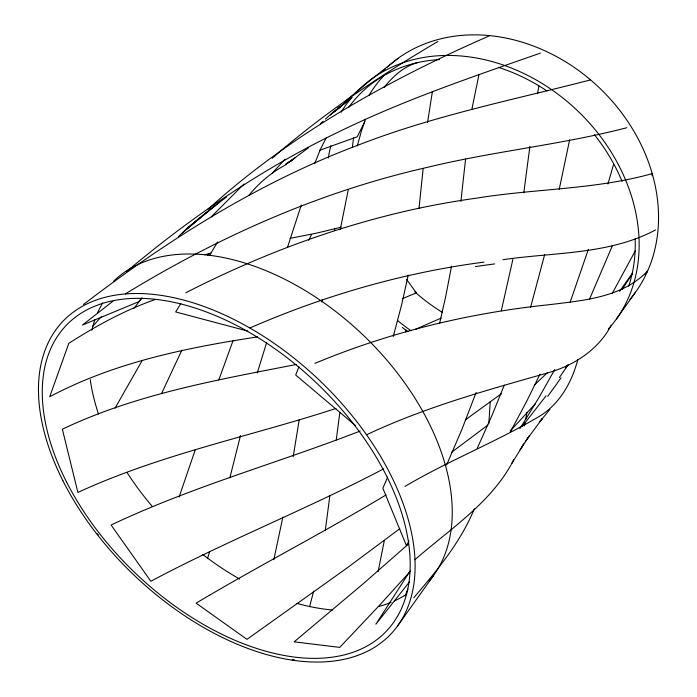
<?xml version="1.0" encoding="UTF-8"?>
<svg xmlns="http://www.w3.org/2000/svg" width="697" height="697" viewBox="0 0 697 697"><rect width="100%" height="100%" fill="white"/><g stroke="black" fill="none" stroke-linecap="round" stroke-linejoin="round"><path stroke-width="1.05" d="M488.832 423.706L490.226 401.62M423.149 168.7L418.993 208.298M465.579 159.073L460.874 201.424M329.881 495.558L325.29 530.548M427.549 122.576L432.332 91.969M336.25 439.955L339.814 412.598M529.886 146.396L523.796 192.842M293.184 456.692L299.179 419.969M471.895 109.072L478.909 74.962M384.23 541.081L378.14 571.601M537.526 93.677L538.92 85.923M451.551 266.141L445.583 297.088L439.65 323.251M527.01 412.154L525.738 419.054M282.886 517.043L273.825 559.717M348.282 189.706L340.232 229.662M512.879 259.345L501.274 310.862M408.224 275.149L401.577 305.016L393.274 336.451M524.371 425.841L524.972 422.948M559.221 189.323L569.623 139.931M405.75 331.946L406.168 330.082M544.627 254.684L530.565 307.421M357.326 145.882L361.421 130.923L365.489 119.274M313.641 591.143L309.599 606.773M240.5 435.529L229.862 477.863M607.95 183.973L613.569 164.344M257.254 372.991L266.716 342.314M321.535 301.862L322.153 299.832M207.619 558.245L209.475 552.216M301.304 205.023L287.495 247.348M577.944 359.303C571.793 382.522 559.308 405.035 537.831 417.25C494.826 442.595 448.058 460.917 405.062 486.358M588.32 249.456L570.146 302.21M195.265 449.818L179.085 497.048M218.849 379.813L232.99 340.807M476.147 392.411L461.823 429.631L446.603 464.986M314.774 163.455L320.524 149.08L326.187 137.84M504.271 385.18L492.204 414.907L477.192 448.406M298.926 366.788L295.702 375.03L355.418 425.518M474.343 508.766C460.639 542.31 436.975 570.425 413.783 597.773M612.332 245.858L589.435 299.37M407.972 589.078L405.07 595.874M387.724 476.948L382.836 488.222L406.473 545.69L408.921 541.099M161.582 393.535L181.821 350.216M539.992 374.176L526.592 401.524L510.282 431.983M513.628 459.663L511.476 464.036L523.761 444.006L520.084 449.853M364.81 121.539L357.273 136.786L319.688 150.282M308.666 240.247L311.402 234.933M635.263 250.885L612.079 293.751M511.014 464.908C488.44 504.715 448.546 530.19 414.915 559.717M554.803 369.462L539.164 397.22L519.866 428.699M115.049 408.154L142.284 360.323M209.466 255.59L217.551 242.007M611.269 325.272C597.974 350.495 572.568 366.343 545.594 373.505C484.894 390.686 423.846 407.745 366.596 434.771M180.802 303.57L175.679 311.951L247.757 331.084M410.097 570.974L375.901 624.216L409.392 581.96M632.388 273.703L622.168 289.412M525.364 441.75L529.189 435.982L521.565 447.474M567.82 365.315L559.369 377.521M207.793 255.276L208.995 253.534M526.88 439.485L542.275 418.592L539.539 422.016L549.889 409.444M644.917 274.749L647.365 271.264C622.099 297.497 583.685 300.442 549.654 304.65C469.098 312.944 389.649 332.129 314.878 363.407M397.647 625.828L433.691 575.269M616.401 319.026L635.533 292.182M632.658 272.997L619.555 291.329M546.065 395.861L522.271 426.337M133.78 308.562L141.596 298.482M565.555 367.833L568.02 364.714M142.014 297.741L138.79 301.696L82.438 325.037L112.992 301.209M248.838 195.404C258.578 183.459 270.436 173.17 284.001 165.773M384.03 87.491C393.021 76.426 403.554 66.442 417.721 62.53M535.409 403.737L510.187 430.999M410.472 571.148L379.203 605.615L339.761 647.382L294.143 641.85L362.971 583.955L408.459 544.043M92.631 326.362L101.239 316.778M271.786 173.692L285.099 159.134M211.33 216.828L243.95 184.069M547.319 372.747L534.233 385.223M178.354 236.649L189.079 226.516M320.367 123.848L323.094 121.287M325.49 119.074L334.238 111.076M207.872 209.405C290.1 134.652 388.151 80.164 489.442 35.8M182.309 233.025L203.663 214.528L226.691 196.842M337.409 108.227L338.995 106.824M214.972 205.571L186.334 229.339L219.633 202.043M345.329 101.257L370.464 80.12L398.022 58.443M272.309 158.21C323.234 113.637 379.63 75.799 437.864 41.506M199.264 218.083L188.582 227.292L192.773 223.693M330.343 115.031L348.108 100.412L335.335 110.736L344.187 103.478M126.375 271.699C192.416 216.105 264.407 167.141 342.497 130.043C406.299 99.201 473.542 76.452 540.341 53.138M339.117 107.626L334.029 111.86L352.072 97.31M487.856 425.1L451.761 452.161M501.335 393.761L465.291 419.908M399.756 528.718L346.348 568.491L246.956 639.358L196.11 603.14C258.718 565.842 323.582 532.473 386.051 494.931M308.475 147.764L290.161 161.408L295.624 157.426M83.483 304.502C168.23 239.602 259.659 181.865 360.044 144.401C434.553 115.519 513.105 99.871 590.254 79.972M288.018 162.776L291.59 160.406L285.901 164.187L293.594 158.89M125.364 293.899C218.814 236.701 320.298 191.562 427.427 167.341C493.319 151.275 561.181 144.784 626.847 127.717M655.563 229.932C608.838 254.849 553.932 252.157 502.938 259.711M284.751 165.355L286.267 164.536M383.672 468.837C307.394 509.045 226.926 540.637 150.848 581.263L111.102 525.024C191.431 486.828 277.441 463.148 360.175 431.042M185.811 292.749C277.066 246.067 375.3 211.966 477.079 198.079C535.165 188.608 595.02 189.636 651.974 173.701L652.104 175.74M441.123 318.093L415.734 329.211M249.962 327.93C324.514 295.511 403.328 272.605 484.006 262.116M402.404 298.656L416.362 292.871L406.551 279.375M154.699 299.666C124.31 310.418 95.89 326.004 68.811 343.333L49.696 396.75C114.116 362.51 186.16 347.777 257.629 336.895M335.937 408.486C249.935 436.479 160.406 454.348 77.89 492.439L62.355 429.213C136.028 394.101 216.854 380.022 296.269 364.479M204.718 254.78L210.93 253.124M341.182 227.213L316.856 233.077L289.969 238.4M292.235 659.989L294.247 659.702M96.683 533.44L98.321 534.799M475.398 266.585A938.85 152.634 -20.5 0 1 494.661 263.919M560.972 377.87A860.778 570.285 -24.1 0 1 547.737 396.279M113.533 281.257A217.752 136.856 43.7 0 1 362.292 334.264A217.752 136.856 43.7 0 1 429.186 581.01M406.813 594.132A212.759 133.667 43.7 0 1 394.389 600.919M391.087 602.339A212.759 133.667 43.7 0 1 379.029 606.39M332.809 610.014A212.759 133.667 43.7 0 1 296.809 603.332M239.646 579.059A212.759 133.667 43.7 0 1 202.766 554.481M152.382 506.536A212.759 133.667 43.7 0 1 127.054 472.566M98.486 414.035A212.759 133.667 43.7 0 1 90.244 379.534M91.821 330.291A212.759 133.667 43.7 0 1 94.862 319.81M97.458 313.145A212.759 133.667 43.7 0 1 102.686 302.916M408.041 331.72A172.873 139.47 43.7 0 1 402.3 327.451M341.199 112.173A172.873 139.47 43.7 0 1 351.785 97.388M355.435 93.285A172.873 139.47 43.7 0 1 575.766 109.089A172.873 139.47 43.7 0 1 608.263 329.089M383.986 70.275A168.169 138.825 43.7 0 1 385.293 68.994M387.288 67.104A168.169 138.825 43.7 0 1 599.734 88.153A168.169 138.825 43.7 0 1 629.87 299.449M410.934 330.7A169.101 136.394 43.7 0 1 397.412 320.35M334.943 230.088A169.101 136.394 43.7 0 1 334.342 228.25M328.296 158.036A169.101 136.394 43.7 0 1 330.892 145.673M348.901 107.111A169.101 136.394 43.7 0 1 439.476 59.541M498.364 67.348A169.101 136.394 43.7 0 1 546.892 90.898M594.41 134.687A169.101 136.394 43.7 0 1 622.116 181.412M635.141 238.688A169.101 136.394 43.7 0 1 628.711 286.197M442.125 312.239A164.518 135.784 43.7 0 1 414.741 291.825M352.394 147.607A164.518 135.784 43.7 0 1 353.658 137.779M368.966 95.402A164.518 135.784 43.7 0 1 384.509 74.971M62.869 480.669A226.595 134.477 43.7 0 0 388.961 636.004A226.595 134.477 43.7 0 0 228.424 316.76A226.595 134.477 43.7 0 0 62.869 480.669M66.407 481.688A221.358 131.315 43.7 0 0 384.936 632.649A221.358 131.315 43.7 0 0 227.257 320.82A221.358 131.315 43.7 0 0 66.407 481.688"/></g></svg>
